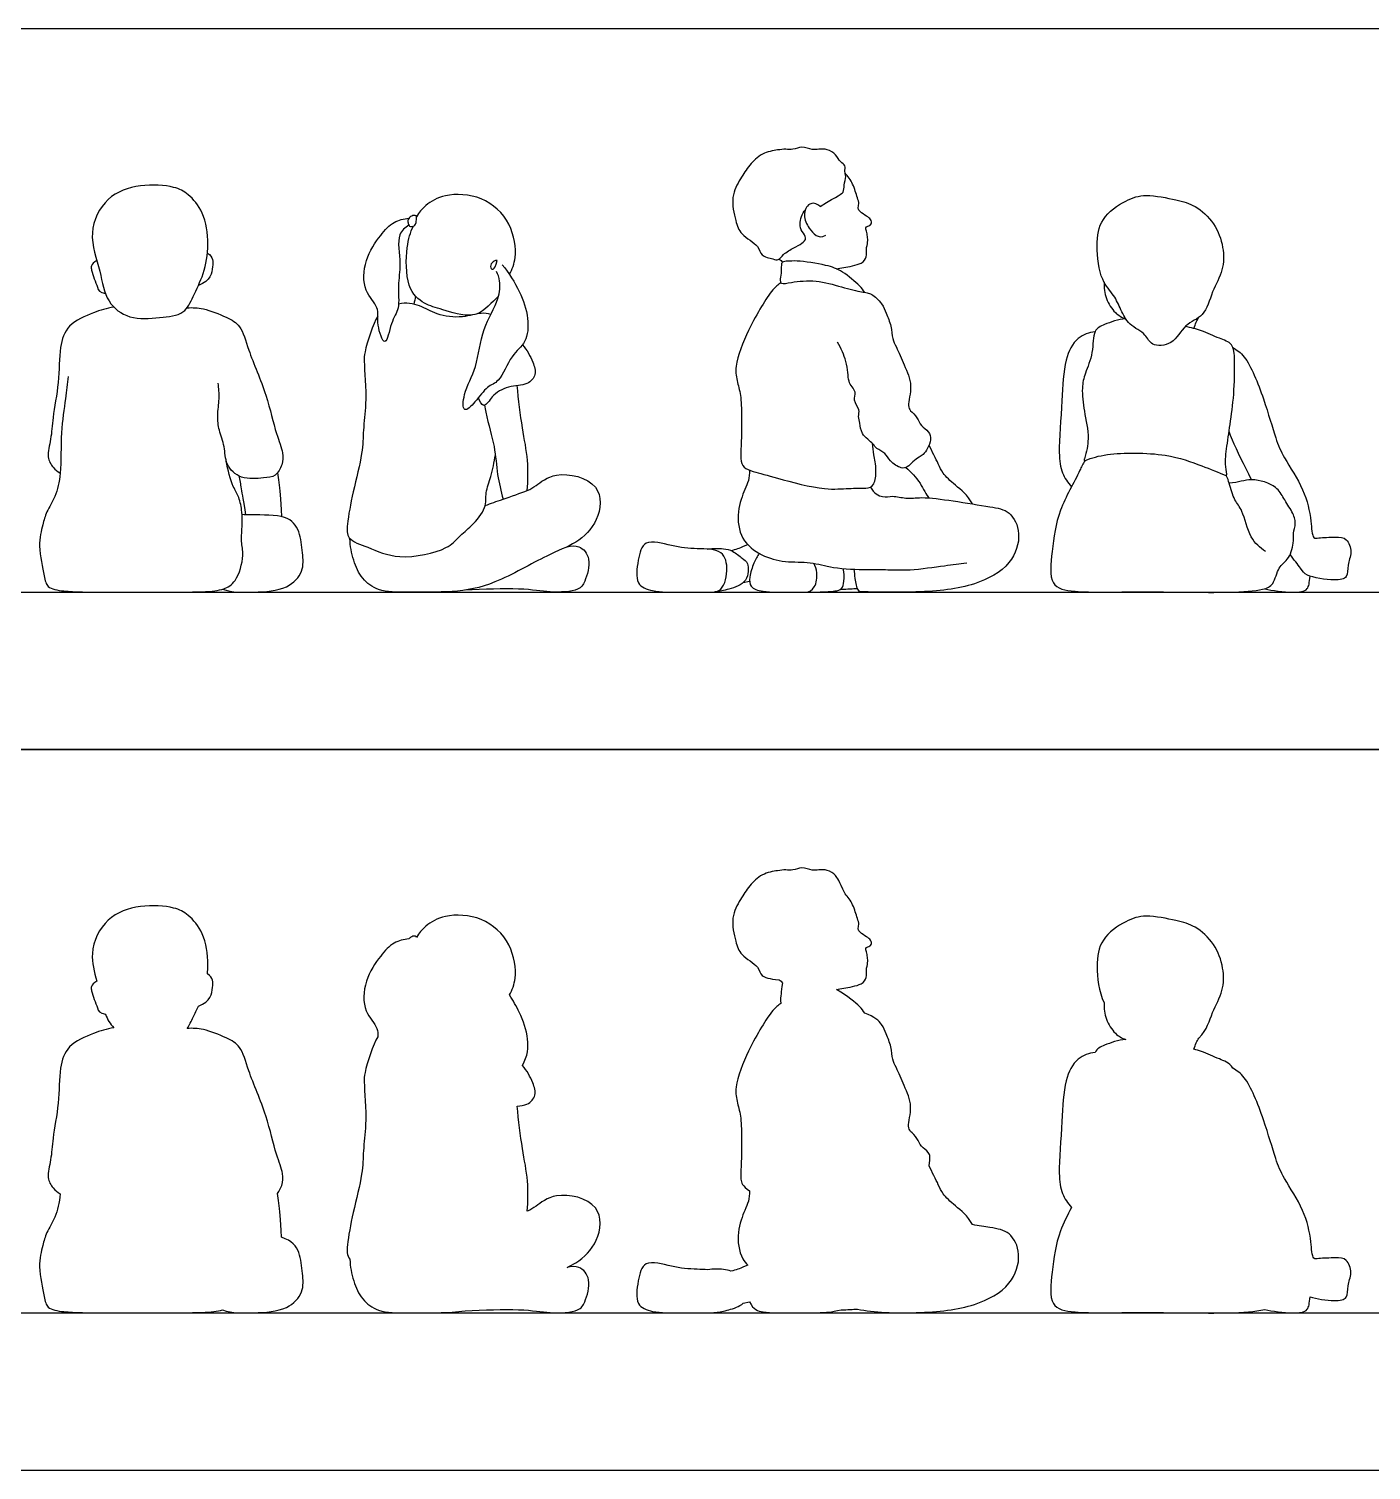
# Model space of a CAD drawing. Header units: millimetres. Extents: x 11.2 to 50.9, y -0.3 to 14.1.
# Drawn here: x 32.647 to 34.635, y 6.75 to 8.884 of the extents above; entities that cross this region are included whole.
import ezdxf

# ---------------------------------------------------------------- set-up
doc = ezdxf.new("R2010")
doc.units = ezdxf.units.MM
for name, color, linetype, true_color in [('AG-DIAGRAM', 7, 'Continuous', 0xfecc66), ('AG-OUTLINE', 7, 'Continuous', 0x8000ff), ('AG-PEOPLE', 7, 'Continuous', 0x66ccff), ('X-VPRT', 6, 'Continuous', 0xff00ff)]:
    doc.layers.add(name, color=color, linetype=linetype, true_color=true_color)

msp = doc.modelspace()

# ---------------------------------------------------------------- linework, layer by layer
at = {"layer": 'AG-DIAGRAM'}
for points in [[(31.0582, 8.0499), (36.2398, 8.0499)], [(31.0582, 6.9831), (36.2398, 6.9831)]]:
    msp.add_lwpolyline(points, dxfattribs=at)
at = {"layer": 'AG-OUTLINE'}
msp.add_lwpolyline([(33.7051, 6.9973), (33.7146, 6.9993)], dxfattribs=at)
for points, knots in [([(33.8559, 7.6035), (33.8465, 7.6233), (33.8428, 7.6313), (33.8298, 7.6394), (33.8171, 7.6393), (33.8073, 7.637), (33.792, 7.6445), (33.7791, 7.6374), (33.7677, 7.6393), (33.7557, 7.6378), (33.732, 7.6336), (33.714, 7.6154), (33.7008, 7.5951), (33.6857, 7.5683), (33.6937, 7.5332), (33.7001, 7.5119), (33.729, 7.4972), (33.73, 7.4804), (33.7439, 7.4778), (33.7581, 7.4759)], [1.769195, 1.769195, 1.769195, 1.769195, 1.971444, 2.191729, 2.392426, 2.573252, 2.801403, 3.014623, 3.20351, 3.403145, 3.680902, 3.96836, 4.252931, 4.5664, 4.903855, 5.174963, 5.486555, 5.70291, 5.940528, 5.940528, 5.940528, 5.940528]), ([(33.8432, 7.4617), (33.8468, 7.4623), (33.8536, 7.4637), (33.8809, 7.468), (33.8886, 7.4791), (33.8865, 7.4909), (33.8901, 7.5012), (33.8889, 7.5098), (33.8883, 7.5171), (33.8855, 7.5231), (33.8899, 7.5249), (33.8958, 7.5275), (33.8944, 7.5357), (33.8875, 7.5397), (33.8784, 7.5462), (33.8742, 7.5509), (33.8773, 7.5586), (33.8736, 7.5673), (33.8682, 7.5884), (33.8603, 7.5986), (33.8559, 7.6035)], [0, 0, 0, 0, 0.167797, 0.428315, 0.602645, 0.772216, 0.937725, 1.08485, 1.224749, 1.342091, 1.440425, 1.56225, 1.691042, 1.834122, 2.004934, 2.12374, 2.25663, 2.41005, 2.643862, 2.868961, 2.868961, 2.868961, 2.868961]), ([(32.8618, 7.5824), (32.8489, 7.5857), (32.8109, 7.588), (32.7607, 7.5702), (32.7358, 7.5203), (32.7441, 7.4877), (32.7479, 7.4742)], [-4.571768, -4.571768, -4.571768, -4.571768, -4.21651, -3.853216, -3.479333, -3.20446, -3.20446, -3.20446, -3.20446]), ([(32.9118, 7.4848), (32.9122, 7.4892), (32.9133, 7.5095), (32.9081, 7.5451), (32.8842, 7.5729), (32.8708, 7.5802), (32.8618, 7.5824)], [-0.9896889, -0.9896889, -0.9896889, -0.9896889, -0.8901702, -0.5438317, -0.2482496, 0, 0, 0, 0]), ([(33.3589, 7.4537), (33.363, 7.4615), (33.3708, 7.4786), (33.3635, 7.5319), (33.3203, 7.5712), (33.2642, 7.5743), (33.2347, 7.5571), (33.2251, 7.5452), (33.2213, 7.539)], [0, 0, 0, 0, 0.259996, 0.617048, 0.994703, 1.363263, 1.650485, 1.885882, 1.885882, 1.885882, 1.885882]), ([(34.302, 7.5703), (34.2906, 7.5702), (34.2711, 7.5642), (34.2329, 7.5372), (34.2271, 7.4965), (34.2314, 7.4596), (34.2395, 7.442)], [0, 0, 0, 0, 0.30526, 0.659802, 1.003352, 1.387893, 1.387893, 1.387893, 1.387893]), ([(34.3797, 7.39), (34.392, 7.4024), (34.3987, 7.4288), (34.4167, 7.4592), (34.417, 7.4942), (34.404, 7.5297), (34.3751, 7.5566), (34.3463, 7.5638), (34.3155, 7.5704), (34.302, 7.5703)], [3.440371, 3.440371, 3.440371, 3.440371, 3.768041, 4.090167, 4.402072, 4.732957, 5.062539, 5.359356, 5.719284, 5.719284, 5.719284, 5.719284]), ([(33.2101, 7.5366), (33.2026, 7.536), (33.1866, 7.5323), (33.1671, 7.5112), (33.1434, 7.4758), (33.1411, 7.4288), (33.164, 7.4084), (33.1642, 7.3962), (33.1641, 7.3916)], [-3.623884, -3.623884, -3.623884, -3.623884, -3.383219, -3.117344, -2.786039, -2.450851, -2.172335, -2.034557, -2.034557, -2.034557, -2.034557]), ([(33.2213, 7.539), (33.2212, 7.5394), (33.2202, 7.5414), (33.2166, 7.5411), (33.2143, 7.54)], [-0.1544498, -0.1544498, -0.1544498, -0.1544498, -0.1291175, 0, 0, 0, 0]), ([(32.7479, 7.4742), (32.7391, 7.468), (32.7393, 7.4587), (32.749, 7.4355), (32.7517, 7.4264), (32.7608, 7.4255)], [0, 0, 0, 0, 0.2328726, 0.5953725, 0.8297493, 0.8297493, 0.8297493, 0.8297493]), ([(32.8985, 7.4373), (32.9172, 7.4443), (32.9193, 7.4641), (32.9208, 7.4796), (32.9118, 7.4848)], [-0.8618672, -0.8618672, -0.8618672, -0.8618672, -0.3893467, 0, 0, 0, 0]), ([(33.7581, 7.4759), (33.7592, 7.4754), (33.7614, 7.4741), (33.7627, 7.4724), (33.7632, 7.4715)], [0, 0, 0, 0, 0.0979695, 0.188242, 0.188242, 0.188242, 0.188242]), ([(33.7632, 7.4715), (33.7613, 7.4639), (33.7616, 7.4553), (33.7598, 7.4476), (33.761, 7.4412)], [0.1395723, 0.1395723, 0.1395723, 0.1395723, 0.4090269, 0.6674593, 0.6674593, 0.6674593, 0.6674593]), ([(33.3781, 7.3493), (33.3863, 7.3635), (33.3883, 7.39), (33.3766, 7.4239), (33.3644, 7.4455), (33.3589, 7.4537)], [-1.0285871, -1.0285871, -1.0285871, -1.0285871, -0.7114224, -0.3612124, -0.1280348, -0.1280348, -0.1280348, -0.1280348]), ([(33.8852, 7.4269), (33.8827, 7.4305), (33.8775, 7.4374), (33.8607, 7.4514), (33.8432, 7.4617)], [-1.2462463, -1.2462463, -1.2462463, -1.2462463, -1.0345525, -0.6852913, -0.6852913, -0.6852913, -0.6852913]), ([(32.7608, 7.4255), (32.7622, 7.4215), (32.7655, 7.4142), (32.7705, 7.4079), (32.7732, 7.4052)], [-2.8499122, -2.8499122, -2.8499122, -2.8499122, -2.7504886, -2.658413, -2.658413, -2.658413, -2.658413]), ([(32.8818, 7.4042), (32.8853, 7.409), (32.8901, 7.42), (32.8959, 7.4317), (32.8985, 7.4373)], [-1.7101018, -1.7101018, -1.7101018, -1.7101018, -1.5337184, -1.3782984, -1.3782984, -1.3782984, -1.3782984]), ([(33.761, 7.4412), (33.7567, 7.4381), (33.7478, 7.4313), (33.7313, 7.4044), (33.712, 7.3721), (33.691, 7.3185), (33.6964, 7.2939), (33.7026, 7.2713), (33.7026, 7.2392), (33.7031, 7.2123), (33.7002, 7.1818), (33.7036, 7.1712), (33.7146, 7.1637)], [0, 0, 0, 0, 0.21144, 0.500701, 0.838477, 1.235, 1.494849, 1.747649, 2.045807, 2.328452, 2.619387, 2.816246, 2.816246, 2.816246, 2.816246]), ([(33.9804, 7.201), (33.9826, 7.213), (33.9806, 7.2217), (33.9677, 7.2289), (33.9636, 7.2419), (33.9523, 7.2515), (33.948, 7.2595), (33.9569, 7.2902), (33.9435, 7.3185), (33.9323, 7.3457), (33.9256, 7.3581), (33.9249, 7.3773), (33.9165, 7.396), (33.9116, 7.4104), (33.8997, 7.4212), (33.8852, 7.4269)], [-4.958808, -4.958808, -4.958808, -4.958808, -4.763097, -4.555265, -4.348987, -4.137797, -3.977441, -3.673795, -3.3522, -3.050274, -2.841691, -2.599037, -2.345552, -2.121606, -1.870933, -1.870933, -1.870933, -1.870933]), ([(34.2395, 7.442), (34.2391, 7.4339), (34.241, 7.4178), (34.2547, 7.3956), (34.2658, 7.3899), (34.2714, 7.3878)], [0, 0, 0, 0, 0.258443, 0.5207868, 0.7428378, 0.7428378, 0.7428378, 0.7428378]), ([(32.7732, 7.4052), (32.7628, 7.4034), (32.7433, 7.3975), (32.7035, 7.3803), (32.692, 7.3446), (32.6927, 7.2937), (32.6823, 7.2426), (32.681, 7.2107), (32.6732, 7.1837), (32.6825, 7.1675), (32.6899, 7.1616), (32.6939, 7.1595)], [0, 0, 0, 0, 0.283587, 0.604348, 0.900893, 1.264742, 1.63097, 1.919035, 2.1792, 2.387555, 2.573971, 2.573971, 2.573971, 2.573971]), ([(33.0157, 7.1599), (33.0184, 7.1633), (33.0232, 7.1736), (33.025, 7.1903), (33.0119, 7.2196), (33.0008, 7.2758), (32.9721, 7.339), (32.9628, 7.3779), (32.9399, 7.3907), (32.9059, 7.4042), (32.8898, 7.4045), (32.8818, 7.4042)], [-2.567883, -2.567883, -2.567883, -2.567883, -2.413855, -2.202547, -1.924531, -1.536663, -1.108877, -0.800661, -0.551699, -0.248333, 0, 0, 0, 0]), ([(33.1641, 7.3916), (33.157, 7.381), (33.1444, 7.3421), (33.1434, 7.3189), (33.1485, 7.2728), (33.1422, 7.224), (33.1421, 7.1885), (33.127, 7.1324), (33.1186, 7.0857), (33.118, 7.0686), (33.1229, 7.0624)], [1.590189, 1.590189, 1.590189, 1.590189, 2.142284, 2.367168, 3.053628, 3.413715, 3.72969, 4.126705, 4.490322, 4.724765, 4.724765, 4.724765, 4.724765]), ([(34.2714, 7.3878), (34.2606, 7.3873), (34.2405, 7.3797), (34.2289, 7.3743), (34.2261, 7.3686)], [0, 0, 0, 0, 0.3019333, 0.5232864, 0.5232864, 0.5232864, 0.5232864]), ([(34.3725, 7.3734), (34.3734, 7.3766), (34.3757, 7.3829), (34.3783, 7.3877), (34.3797, 7.39)], [0, 0, 0, 0, 0.1662953, 0.3164467, 0.3164467, 0.3164467, 0.3164467]), ([(34.2261, 7.3686), (34.2172, 7.3674), (34.1979, 7.3617), (34.179, 7.3249), (34.178, 7.267), (34.171, 7.1912), (34.1758, 7.1602), (34.1856, 7.1451), (34.1911, 7.1391)], [0, 0, 0, 0, 0.271851, 0.591392, 1.000684, 1.460312, 1.750866, 2.011701, 2.011701, 2.011701, 2.011701]), ([(34.4301, 7.3455), (34.4241, 7.3541), (34.4092, 7.3586), (34.3883, 7.3688), (34.3761, 7.3725), (34.3725, 7.3734)], [5.4267817, 5.4267817, 5.4267817, 5.4267817, 5.6841382, 5.9927678, 6.1242648, 6.1242648, 6.1242648, 6.1242648]), ([(33.3703, 7.2889), (33.3756, 7.2896), (33.3877, 7.2912), (33.3997, 7.3053), (33.3939, 7.3246), (33.3849, 7.342), (33.3781, 7.3493)], [-0.8576027, -0.8576027, -0.8576027, -0.8576027, -0.7067963, -0.4934866, -0.2758289, 0, 0, 0, 0]), ([(34.5443, 7.0069), (34.5537, 7.0037), (34.5807, 6.9999), (34.6011, 7.0032), (34.5989, 7.0241), (34.6075, 7.0416), (34.5998, 7.0641), (34.5819, 7.0648), (34.558, 7.0639), (34.5473, 7.0617), (34.5462, 7.092), (34.5368, 7.1356), (34.5053, 7.1815), (34.4925, 7.212), (34.477, 7.2684), (34.4507, 7.3333), (34.4362, 7.3413), (34.4301, 7.3455)], [-4.010077, -4.010077, -4.010077, -4.010077, -3.734185, -3.51982, -3.31442, -3.090793, -2.869873, -2.666302, -2.418235, -2.283369, -2.036344, -1.68993, -1.321991, -1.035754, -0.64792, -0.23481, 0, 0, 0, 0]), ([(33.3851, 7.1336), (33.3865, 7.1484), (33.3875, 7.1789), (33.3773, 7.2266), (33.3727, 7.268), (33.3703, 7.2889)], [0, 0, 0, 0, 0.337368, 0.690556, 1.092436, 1.092436, 1.092436, 1.092436]), ([(34.0444, 7.1137), (34.0376, 7.1275), (34.018, 7.1415), (34.0001, 7.1591), (33.9943, 7.1729), (33.9846, 7.1915), (33.9804, 7.201)], [1.490051, 1.490051, 1.490051, 1.490051, 1.758047, 2.017852, 2.226599, 2.52483, 2.52483, 2.52483, 2.52483]), ([(32.6939, 7.1595), (32.6927, 7.1459), (32.6879, 7.1254), (32.6732, 7.1023), (32.6677, 7.0823), (32.6601, 7.0515), (32.6705, 7.0086), (32.6733, 6.9888), (32.7038, 6.9834), (32.763, 6.9833), (32.8991, 6.9825), (32.9265, 6.9852), (32.934, 6.9875)], [1.043032, 1.043032, 1.043032, 1.043032, 1.344041, 1.601395, 1.828213, 2.112982, 2.450183, 2.659066, 2.906914, 3.313012, 3.910964, 4.177163, 4.177163, 4.177163, 4.177163]), ([(33.0216, 7.095), (33.0203, 7.1231), (33.018, 7.1427), (33.0163, 7.1555), (33.0157, 7.1599)], [-0.5045623, -0.5045623, -0.5045623, -0.5045623, -0.23802, -0.0888758, -0.0888758, -0.0888758, -0.0888758]), ([(33.4445, 7.0504), (33.4489, 7.0526), (33.4656, 7.0614), (33.4925, 7.0868), (33.4988, 7.1475), (33.4271, 7.1644), (33.3987, 7.1407), (33.3908, 7.136), (33.3851, 7.1336)], [-2.267779, -2.267779, -2.267779, -2.267779, -2.153643, -1.81475, -1.463953, -1.071172, -0.777462, -0.579599, -0.579599, -0.579599, -0.579599]), ([(33.7146, 7.1637), (33.7146, 7.1586), (33.7134, 7.1478), (33.7067, 7.1346), (33.695, 7.1019), (33.6988, 7.07), (33.7091, 7.0565), (33.7119, 7.0535)], [0, 0, 0, 0, 0.198018, 0.39166, 0.686265, 1.004451, 1.104076, 1.104076, 1.104076, 1.104076]), ([(34.1911, 7.1391), (34.1852, 7.1277), (34.169, 7.0965), (34.1626, 7.0466), (34.1565, 6.9908), (34.2003, 6.9818), (34.2947, 6.9848), (34.4189, 6.9816), (34.4625, 6.9848), (34.4772, 6.9883)], [2.551888, 2.551888, 2.551888, 2.551888, 2.80065, 3.220698, 3.585936, 3.90362, 4.425583, 5.031802, 5.411592, 5.411592, 5.411592, 5.411592]), ([(33.8742, 6.9888), (33.8976, 6.9833), (33.9726, 6.982), (34.0442, 6.9899), (34.1028, 7.021), (34.1182, 7.0689), (34.1013, 7.1045), (34.0757, 7.1086), (34.0537, 7.1122), (34.0444, 7.1137)], [-4.363634, -4.363634, -4.363634, -4.363634, -3.915218, -3.383242, -2.953323, -2.586448, -2.270264, -1.971941, -1.769196, -1.769196, -1.769196, -1.769196]), ([(32.934, 6.9875), (32.949, 6.9826), (32.9803, 6.9827), (33.0301, 6.9859), (33.0554, 7.0135), (33.0524, 7.0419), (33.0497, 7.0743), (33.0371, 7.0898), (33.0216, 7.095)], [0.035589, 0.035589, 0.035589, 0.035589, 0.365004, 0.702363, 0.981807, 1.248299, 1.53827, 1.837523, 1.837523, 1.837523, 1.837523]), ([(33.1229, 7.0624), (33.1231, 7.0516), (33.127, 7.0302), (33.14, 7.0022), (33.1665, 6.9826), (33.2074, 6.9837), (33.2604, 6.9826), (33.2871, 6.9853), (33.2935, 6.9863)], [-4.962003, -4.962003, -4.962003, -4.962003, -4.673902, -4.397848, -4.121563, -3.758886, -3.375548, -3.253437, -3.253437, -3.253437, -3.253437]), ([(33.2935, 6.9863), (33.3208, 6.9876), (33.3832, 6.9894), (33.4172, 6.982), (33.4616, 6.984), (33.4713, 6.999), (33.4815, 7.0325), (33.4643, 7.053), (33.4501, 7.052), (33.4445, 7.0504)], [-1.904849, -1.904849, -1.904849, -1.904849, -1.603414, -1.290654, -0.969469, -0.766048, -0.476818, -0.231804, -0.04152, -0.04152, -0.04152, -0.04152]), ([(33.6526, 7.047), (33.6475, 7.0474), (33.6284, 7.0476), (33.6013, 7.0502), (33.5568, 7.0641), (33.5493, 7.0301), (33.5441, 6.994), (33.5729, 6.9829), (33.613, 6.9832), (33.6407, 6.9829), (33.6544, 6.9831)], [-2.250112, -2.250112, -2.250112, -2.250112, -2.128689, -1.815792, -1.505084, -1.237759, -0.945964, -0.698336, -0.361445, 0, 0, 0, 0]), ([(33.6869, 7.0449), (33.6834, 7.0463), (33.6745, 7.0479), (33.6602, 7.0484), (33.6526, 7.047)], [-0.3968035, -0.3968035, -0.3968035, -0.3968035, -0.243276, 0, 0, 0, 0]), ([(33.7119, 7.0535), (33.7016, 7.0495), (33.697, 7.0476), (33.6904, 7.0457), (33.6869, 7.0449)], [-0.2926511, -0.2926511, -0.2926511, -0.2926511, -0.166047, 0, 0, 0, 0]), ([(33.7146, 6.9993), (33.7202, 6.9878), (33.7356, 6.9827), (33.7691, 6.983), (33.799, 6.9831), (33.8222, 6.9834), (33.8345, 6.9841), (33.85, 6.9878)], [0.516503, 0.516503, 0.516503, 0.516503, 0.797537, 1.197921, 1.384839, 1.599281, 1.890208, 1.890208, 1.890208, 1.890208]), ([(34.4772, 6.9883), (34.4883, 6.9854), (34.5176, 6.982), (34.5418, 6.9841), (34.5433, 6.997), (34.5443, 7.0069)], [0.0290644, 0.0290644, 0.0290644, 0.0290644, 0.3687056, 0.6181586, 0.7899338, 0.7899338, 0.7899338, 0.7899338]), ([(33.6638, 6.9838), (33.6706, 6.9843), (33.682, 6.987), (33.6993, 6.9922), (33.7051, 6.9973)], [-1.5598016, -1.5598016, -1.5598016, -1.5598016, -1.3316004, -1.1129035, -1.1129035, -1.1129035, -1.1129035]), ([(33.85, 6.9878), (33.8545, 6.9877), (33.8633, 6.9879), (33.8706, 6.9885), (33.8742, 6.9888)], [0.0000036, 0.0000036, 0.0000036, 0.0000036, 0.1858458, 0.3493408, 0.3493408, 0.3493408, 0.3493408])]:
    msp.add_open_spline(points, degree=3, knots=knots, dxfattribs=at)
for points in [[(33.2143, 7.54), (33.2125, 7.5392), (33.2111, 7.538), (33.2101, 7.5366)], [(33.6544, 6.9831), (33.6577, 6.9832), (33.6609, 6.9832), (33.6638, 6.9838)]]:
    msp.add_open_spline(points, degree=3, dxfattribs=at)
at = {"layer": 'AG-PEOPLE'}
msp.add_line((33.7051, 8.0641), (33.7146, 8.0661), dxfattribs=at)
for points, knots in [([(33.8192, 8.621), (33.8472, 8.6377), (33.8551, 8.6415), (33.8535, 8.6526), (33.8582, 8.6652), (33.8546, 8.6723), (33.8573, 8.6818), (33.8481, 8.6869), (33.8428, 8.6981), (33.8298, 8.7062), (33.8171, 8.7061), (33.8073, 8.7038), (33.792, 8.7113), (33.7791, 8.7042), (33.7677, 8.7061), (33.7557, 8.7046), (33.732, 8.7004), (33.714, 8.6822), (33.7008, 8.6619), (33.6857, 8.6351), (33.6937, 8.6), (33.7001, 8.5787), (33.729, 8.564), (33.73, 8.5472), (33.7489, 8.5437), (33.7577, 8.5402), (33.7644, 8.551), (33.7798, 8.5599), (33.7918, 8.5653), (33.8003, 8.5743), (33.7916, 8.5841), (33.7873, 8.5952), (33.7923, 8.6103), (33.7971, 8.616)], [0, 0, 0, 0, 0.192597, 0.386554, 0.603541, 0.769057, 0.941688, 1.122751, 1.334684, 1.565517, 1.775825, 1.965309, 2.204385, 2.427815, 2.625746, 2.83494, 3.125997, 3.42722, 3.725417, 4.053895, 4.407509, 4.691598, 5.018111, 5.244825, 5.493821, 5.667159, 5.864706, 6.120936, 6.345985, 6.533642, 6.73174, 6.939413, 7.223363, 7.223363, 7.223363, 7.223363]), ([(33.8432, 8.5285), (33.8468, 8.5291), (33.8536, 8.5305), (33.8809, 8.5348), (33.8886, 8.5459), (33.8865, 8.5577), (33.8901, 8.568), (33.8889, 8.5766), (33.8883, 8.5839), (33.8855, 8.5899), (33.8899, 8.5917), (33.8958, 8.5943), (33.8944, 8.6025), (33.8875, 8.6065), (33.8784, 8.613), (33.8742, 8.6177), (33.8773, 8.6254), (33.8736, 8.6341), (33.8682, 8.6552), (33.8603, 8.6654), (33.8559, 8.6703)], [0, 0, 0, 0, 0.167797, 0.428315, 0.602645, 0.772216, 0.937725, 1.08485, 1.224749, 1.342091, 1.440425, 1.56225, 1.691042, 1.834122, 2.004934, 2.12374, 2.25663, 2.41005, 2.643862, 2.868961, 2.868961, 2.868961, 2.868961]), ([(32.8618, 8.6492), (32.8708, 8.647), (32.8842, 8.6397), (32.9081, 8.6119), (32.915, 8.5649), (32.9077, 8.5214), (32.8907, 8.4887), (32.8787, 8.4601), (32.8401, 8.4561), (32.7963, 8.4526), (32.7606, 8.479), (32.7542, 8.526), (32.7331, 8.5816), (32.7607, 8.637), (32.8109, 8.6548), (32.8489, 8.6525), (32.8618, 8.6492)], [0, 0, 0, 0, 0.24825, 0.543832, 0.89017, 1.226511, 1.533718, 1.79866, 2.100111, 2.43573, 2.750489, 3.093905, 3.479333, 3.853216, 4.21651, 4.571768, 4.571768, 4.571768, 4.571768]), ([(33.3589, 8.5205), (33.363, 8.5283), (33.3708, 8.5454), (33.3635, 8.5987), (33.3203, 8.638), (33.2642, 8.6411), (33.2347, 8.6239), (33.2251, 8.612), (33.2213, 8.6058)], [0, 0, 0, 0, 0.259996, 0.617048, 0.994703, 1.363263, 1.650485, 1.885882, 1.885882, 1.885882, 1.885882]), ([(33.8192, 8.621), (33.8126, 8.6261), (33.8014, 8.6271), (33.7923, 8.6076), (33.8021, 8.5886), (33.8117, 8.5777), (33.8209, 8.5745), (33.8272, 8.5785)], [0, 0, 0, 0, 0.214454, 0.479322, 0.762349, 1.004888, 1.209323, 1.209323, 1.209323, 1.209323]), ([(34.302, 8.6371), (34.2906, 8.637), (34.2711, 8.631), (34.2329, 8.604), (34.2271, 8.5633), (34.2331, 8.5117), (34.2546, 8.4904), (34.264, 8.4679), (34.2755, 8.4448), (34.302, 8.4329), (34.3085, 8.4132), (34.3428, 8.4153), (34.3576, 8.4475), (34.3889, 8.4573), (34.3987, 8.4956), (34.4167, 8.526), (34.417, 8.561), (34.404, 8.5965), (34.3751, 8.6234), (34.3463, 8.6306), (34.3155, 8.6372), (34.302, 8.6371)], [0, 0, 0, 0, 0.295966, 0.639713, 0.972804, 1.345637, 1.628345, 1.884433, 2.148267, 2.423185, 2.643615, 2.915599, 3.217888, 3.503517, 3.822107, 4.135308, 4.43857, 4.760287, 5.080737, 5.369329, 5.719284, 5.719284, 5.719284, 5.719284]), ([(33.21, 8.5932), (33.2047, 8.5894), (33.1906, 8.5808), (33.1995, 8.5349), (33.1927, 8.505), (33.1974, 8.4691), (33.183, 8.4515), (33.1761, 8.4065), (33.1612, 8.4482), (33.1676, 8.4719), (33.1411, 8.4956), (33.1434, 8.5426), (33.1671, 8.578), (33.1866, 8.5991), (33.2026, 8.6028), (33.2101, 8.6034)], [0, 0, 0, 0, 0.224471, 0.553318, 0.84504, 1.133449, 1.389251, 1.656747, 1.91571, 2.172335, 2.450851, 2.786039, 3.117344, 3.383219, 3.623884, 3.623884, 3.623884, 3.623884]), ([(33.2143, 8.6068), (33.2166, 8.6079), (33.2228, 8.6085), (33.2207, 8.5988), (33.2205, 8.5927), (33.2117, 8.5899), (33.2087, 8.5953), (33.2082, 8.6019), (33.2118, 8.6057), (33.2143, 8.6068)], [0, 0, 0, 0, 0.1291175, 0.2697473, 0.3940451, 0.5288048, 0.6426367, 0.7687157, 0.9062593, 0.9062593, 0.9062593, 0.9062593]), ([(33.3041, 8.4603), (33.2898, 8.4583), (33.257, 8.4695), (33.2335, 8.4752), (33.2051, 8.4995), (33.2058, 8.5628), (33.2123, 8.5824), (33.2168, 8.5918)], [0.35783, 0.35783, 0.35783, 0.35783, 0.667205, 0.953472, 1.252768, 1.58846, 1.871505, 1.871505, 1.871505, 1.871505]), ([(32.7479, 8.541), (32.7391, 8.5348), (32.7393, 8.5255), (32.749, 8.5023), (32.7517, 8.4932), (32.7608, 8.4923)], [0, 0, 0, 0, 0.2328726, 0.5953725, 0.8297493, 0.8297493, 0.8297493, 0.8297493]), ([(32.9118, 8.5516), (32.9208, 8.5464), (32.9193, 8.5309), (32.9172, 8.5111), (32.8985, 8.5041)], [0, 0, 0, 0, 0.3893467, 0.8618672, 0.8618672, 0.8618672, 0.8618672]), ([(33.3406, 8.5408), (33.3365, 8.5243), (33.3291, 8.5299), (33.3326, 8.5383), (33.3374, 8.5411), (33.3406, 8.5408)], [0, 0, 0, 0, 0.3099673, 0.5856631, 0.8692598, 0.8692598, 0.8692598, 0.8692598]), ([(33.7581, 8.5427), (33.7592, 8.5422), (33.7614, 8.5409), (33.7627, 8.5392), (33.7632, 8.5383)], [0, 0, 0, 0, 0.0979695, 0.188242, 0.188242, 0.188242, 0.188242]), ([(33.8852, 8.4937), (33.8827, 8.4973), (33.8775, 8.5042), (33.8513, 8.5261), (33.829, 8.5345), (33.7847, 8.5411), (33.7753, 8.54), (33.7681, 8.5401), (33.7624, 8.5392), (33.7612, 8.5335), (33.7616, 8.5221), (33.7593, 8.5119), (33.7613, 8.5053), (33.7786, 8.5095), (33.8141, 8.5128), (33.8489, 8.5019), (33.8799, 8.4943), (33.8858, 8.4937), (33.8909, 8.4926), (33.8959, 8.4915), (33.9116, 8.4772), (33.9165, 8.4628), (33.9249, 8.4441), (33.9256, 8.4249), (33.9323, 8.4125), (33.9435, 8.3853), (33.9569, 8.357), (33.948, 8.3263), (33.9523, 8.3183), (33.9636, 8.3087), (33.9677, 8.2957), (33.9806, 8.2885), (33.9837, 8.2754), (33.9786, 8.2629), (33.9719, 8.2535), (33.9653, 8.25), (33.956, 8.2432), (33.9485, 8.2344), (33.9384, 8.2324), (33.9213, 8.2437), (33.9164, 8.2562), (33.9019, 8.262), (33.8982, 8.27), (33.8789, 8.2834), (33.8785, 8.2998), (33.8747, 8.3097), (33.8787, 8.3206), (33.8669, 8.3334), (33.8728, 8.3463), (33.8659, 8.3537), (33.8608, 8.3623), (33.8603, 8.3753), (33.8574, 8.3916), (33.8523, 8.406), (33.8475, 8.4155), (33.8448, 8.4201)], [-1.246246, -1.246246, -1.246246, -1.246246, -1.072003, -0.784529, -0.523098, -0.192557, 0, 0, 0.135953, 0.247926, 0.420728, 0.58646, 0.695091, 0.889553, 1.194636, 1.510068, 1.788661, 1.934516, 1.934516, 2.072057, 2.29732, 2.498566, 2.726356, 2.944413, 3.131854, 3.403174, 3.69217, 3.965038, 4.109139, 4.298922, 4.48429, 4.671055, 4.846927, 5.031759, 5.200624, 5.33748, 5.508752, 5.678127, 5.831262, 6.05173, 6.238613, 6.426205, 6.576835, 6.812923, 7.012906, 7.173747, 7.335247, 7.533614, 7.709209, 7.860162, 8.017848, 8.198524, 8.404538, 8.603352, 8.804822, 8.804822, 8.804822, 8.804822]), ([(33.3484, 8.5344), (33.3584, 8.5225), (33.3748, 8.4959), (33.3883, 8.4568), (33.3854, 8.4186), (33.3604, 8.4014), (33.3456, 8.3607), (33.325, 8.3553), (33.3103, 8.3325), (33.289, 8.3123), (33.2908, 8.3475), (33.3124, 8.3831), (33.3169, 8.4398), (33.3446, 8.4819), (33.3458, 8.5102), (33.342, 8.5203), (33.3398, 8.5247)], [0, 0, 0, 0, 0.34551, 0.672137, 0.967944, 1.242168, 1.562667, 1.783506, 2.054492, 2.273593, 2.510614, 2.848369, 3.228822, 3.586177, 3.844462, 4.040255, 4.040255, 4.040255, 4.040255]), ([(33.761, 8.508), (33.7567, 8.5049), (33.7478, 8.4981), (33.7313, 8.4712), (33.712, 8.4389), (33.691, 8.3853), (33.6964, 8.3607), (33.7026, 8.3381), (33.7026, 8.306), (33.7031, 8.2791), (33.7002, 8.2486), (33.7051, 8.2336), (33.7218, 8.228), (33.7568, 8.2184), (33.8245, 8.2), (33.8601, 8.2042), (33.886, 8.2035), (33.8995, 8.2058), (33.9031, 8.2338), (33.8977, 8.2538), (33.8972, 8.2644), (33.8965, 8.27)], [0, 0, 0, 0, 0.201781, 0.477827, 0.800172, 1.178581, 1.426558, 1.66781, 1.952347, 2.22208, 2.499724, 2.68759, 2.882813, 3.191789, 3.618792, 3.918403, 4.170851, 4.353905, 4.518685, 4.740172, 4.948009, 4.948009, 4.948009, 4.948009]), ([(34.2395, 8.5088), (34.2391, 8.5007), (34.241, 8.4846), (34.2547, 8.4624), (34.2658, 8.4567), (34.2714, 8.4546)], [0, 0, 0, 0, 0.258443, 0.5207868, 0.7428378, 0.7428378, 0.7428378, 0.7428378]), ([(32.7732, 8.472), (32.7628, 8.4702), (32.7433, 8.4643), (32.7035, 8.4471), (32.692, 8.4114), (32.6927, 8.3605), (32.6823, 8.3094), (32.681, 8.2775), (32.6732, 8.2505), (32.6825, 8.2343), (32.6899, 8.2284), (32.6939, 8.2263)], [0, 0, 0, 0, 0.283587, 0.604348, 0.900893, 1.264742, 1.63097, 1.919035, 2.1792, 2.387555, 2.573971, 2.573971, 2.573971, 2.573971]), ([(32.8818, 8.471), (32.8898, 8.4713), (32.9059, 8.471), (32.9399, 8.4575), (32.9628, 8.4447), (32.9721, 8.4058), (33.0008, 8.3426), (33.0119, 8.2864), (33.025, 8.2571), (33.0231, 8.2388), (33.0134, 8.2204), (32.9942, 8.2191), (32.9612, 8.2158), (32.9376, 8.2382), (32.9383, 8.2656), (32.9286, 8.2893), (32.9259, 8.3114), (32.9302, 8.3364), (32.9286, 8.3517), (32.9277, 8.3594)], [0, 0, 0, 0, 0.248333, 0.551699, 0.800661, 1.108877, 1.536663, 1.924531, 2.202547, 2.413855, 2.629617, 2.84369, 3.13095, 3.400812, 3.660127, 3.913967, 4.151784, 4.404122, 4.647442, 4.647442, 4.647442, 4.647442]), ([(33.3314, 8.4612), (33.3267, 8.4621), (33.3164, 8.4645), (33.289, 8.4548), (33.2509, 8.4598), (33.227, 8.4752), (33.2059, 8.4793), (33.1948, 8.4761)], [0, 0, 0, 0, 0.192109, 0.46061, 0.77107, 1.04029, 1.323688, 1.323688, 1.323688, 1.323688]), ([(33.1641, 8.4584), (33.157, 8.4478), (33.1444, 8.4089), (33.1434, 8.3857), (33.1485, 8.3396), (33.1422, 8.2908), (33.1421, 8.2553), (33.127, 8.1992), (33.1186, 8.1525), (33.1176, 8.1272), (33.1522, 8.1162), (33.1944, 8.0958), (33.2668, 8.1115), (33.2836, 8.1321), (33.3034, 8.1477), (33.3259, 8.174), (33.3226, 8.1976), (33.3328, 8.2215), (33.3364, 8.2426), (33.3381, 8.2533)], [1.590189, 1.590189, 1.590189, 1.590189, 2.133291, 2.354512, 3.02979, 3.384012, 3.69484, 4.085388, 4.443082, 4.673706, 4.957337, 5.317576, 5.744144, 6.001638, 6.25774, 6.550811, 6.791472, 7.048637, 7.340752, 7.340752, 7.340752, 7.340752]), ([(34.2714, 8.4546), (34.2606, 8.4541), (34.2405, 8.4465), (34.2222, 8.438), (34.2241, 8.4035), (34.2109, 8.3744), (34.2058, 8.3518), (34.2094, 8.3168), (34.2183, 8.2816), (34.2136, 8.2576), (34.2103, 8.2475)], [0, 0, 0, 0, 0.298862, 0.517963, 0.811834, 1.111036, 1.361083, 1.668413, 2.005144, 2.240989, 2.240989, 2.240989, 2.240989]), ([(34.3725, 8.4402), (34.3734, 8.4434), (34.3757, 8.4497), (34.3783, 8.4545), (34.3797, 8.4568)], [0, 0, 0, 0, 0.1662953, 0.3164467, 0.3164467, 0.3164467, 0.3164467]), ([(34.2261, 8.4354), (34.2172, 8.4342), (34.1979, 8.4285), (34.179, 8.3917), (34.178, 8.3338), (34.171, 8.258), (34.1758, 8.227), (34.1856, 8.2119), (34.1911, 8.2059)], [0, 0, 0, 0, 0.271851, 0.591392, 1.000684, 1.460312, 1.750866, 2.011701, 2.011701, 2.011701, 2.011701]), ([(34.2113, 8.2449), (34.2218, 8.2487), (34.2453, 8.2567), (34.3316, 8.2569), (34.3826, 8.2375), (34.4092, 8.2273), (34.4223, 8.2215), (34.4177, 8.2373), (34.4206, 8.2628), (34.4262, 8.2991), (34.4322, 8.3425), (34.4331, 8.3912), (34.4314, 8.4187), (34.4092, 8.4254), (34.3837, 8.4379), (34.3677, 8.4415), (34.3596, 8.4431)], [2.257084, 2.257084, 2.257084, 2.257084, 2.555521, 3.041111, 3.435576, 3.770659, 3.770659, 3.905245, 4.186157, 4.505104, 4.858483, 5.229873, 5.485858, 5.721417, 6.003906, 6.265252, 6.265252, 6.265252, 6.265252]), ([(33.3781, 8.4161), (33.3849, 8.4088), (33.3939, 8.3914), (33.3997, 8.3721), (33.3854, 8.3552), (33.3579, 8.3566), (33.3393, 8.3457), (33.3336, 8.3389)], [0, 0, 0, 0, 0.275829, 0.493487, 0.706796, 0.97265, 1.228334, 1.228334, 1.228334, 1.228334]), ([(34.4301, 8.4123), (34.4362, 8.4081), (34.4507, 8.4001), (34.477, 8.3352), (34.4925, 8.2788), (34.5053, 8.2483), (34.5368, 8.2024), (34.5462, 8.1588), (34.5473, 8.1285), (34.558, 8.1307), (34.5819, 8.1316), (34.5998, 8.1309), (34.6075, 8.1084), (34.5989, 8.0909), (34.6011, 8.07), (34.5795, 8.0664), (34.5382, 8.0729), (34.5316, 8.084), (34.5203, 8.0984), (34.5147, 8.1058)], [0, 0, 0, 0, 0.23481, 0.64792, 1.035754, 1.321991, 1.68993, 2.036344, 2.283369, 2.418235, 2.666302, 2.869873, 3.090793, 3.31442, 3.51982, 3.734185, 4.05158, 4.240813, 4.458288, 4.458288, 4.458288, 4.458288]), ([(32.7056, 8.3694), (32.7042, 8.3583), (32.7018, 8.3356), (32.694, 8.2858), (32.696, 8.227), (32.6879, 8.1922), (32.6732, 8.1691), (32.6677, 8.1491), (32.6601, 8.1183), (32.6705, 8.0754), (32.6733, 8.0556), (32.7038, 8.0502), (32.763, 8.0501), (32.9016, 8.0493), (32.9347, 8.0529), (32.9561, 8.0652), (32.9668, 8.105), (32.9611, 8.1241), (32.9638, 8.15), (32.9633, 8.1681), (32.9592, 8.1912), (32.9488, 8.206), (32.9417, 8.2313), (32.9398, 8.2441)], [0, 0, 0, 0, 0.291959, 0.652444, 1.043032, 1.344041, 1.601395, 1.828213, 2.112982, 2.450183, 2.659066, 2.906914, 3.313012, 3.910964, 4.200432, 4.426701, 4.73837, 4.969532, 5.220088, 5.441223, 5.677752, 5.894514, 6.210365, 6.210365, 6.210365, 6.210365]), ([(33.3851, 8.2004), (33.3865, 8.2152), (33.3875, 8.2457), (33.3773, 8.2934), (33.3727, 8.3348), (33.3703, 8.3557)], [0, 0, 0, 0, 0.337368, 0.690556, 1.092436, 1.092436, 1.092436, 1.092436]), ([(33.3336, 8.3389), (33.3295, 8.3341), (33.3204, 8.3196), (33.3152, 8.3327), (33.3131, 8.3378)], [1.2283338, 1.2283338, 1.2283338, 1.2283338, 1.4403049, 1.6300406, 1.6300406, 1.6300406, 1.6300406]), ([(33.322, 8.3266), (33.3226, 8.3233), (33.3271, 8.3001), (33.3382, 8.2655), (33.3402, 8.2243), (33.3464, 8.1997), (33.3495, 8.1876)], [1.454719, 1.454719, 1.454719, 1.454719, 1.513924, 1.857077, 2.184812, 2.493986, 2.493986, 2.493986, 2.493986]), ([(34.4575, 8.2163), (34.4468, 8.2384), (34.4335, 8.2648), (34.4259, 8.2838), (34.4244, 8.2878)], [5.2927921, 5.2927921, 5.2927921, 5.2927921, 5.6775131, 5.7845647, 5.7845647, 5.7845647, 5.7845647]), ([(34.0444, 8.1805), (34.0376, 8.1943), (34.018, 8.2083), (34.0001, 8.2259), (33.9943, 8.2397), (33.9846, 8.2583), (33.9804, 8.2678)], [1.490051, 1.490051, 1.490051, 1.490051, 1.758047, 2.017852, 2.226599, 2.52483, 2.52483, 2.52483, 2.52483]), ([(34.2113, 8.2449), (34.2075, 8.2397), (34.198, 8.2164), (34.1702, 8.1722), (34.1626, 8.1134), (34.1565, 8.0576), (34.2003, 8.0486), (34.2947, 8.0516), (34.4189, 8.0484), (34.4723, 8.0523), (34.4915, 8.0604), (34.4964, 8.0881), (34.5126, 8.0964), (34.521, 8.1227), (34.5186, 8.1368), (34.5245, 8.1523), (34.5182, 8.1694), (34.5047, 8.1889), (34.4958, 8.2076), (34.458, 8.2206), (34.4385, 8.2125), (34.4247, 8.2112)], [2.266717, 2.266717, 2.266717, 2.266717, 2.372715, 2.809291, 3.233217, 3.601827, 3.922443, 4.449225, 5.06104, 5.444337, 5.668416, 5.935574, 6.160782, 6.432435, 6.63727, 6.845518, 7.071119, 7.331361, 7.5727, 7.901353, 8.171471, 8.171471, 8.171471, 8.171471]), ([(32.9581, 8.2222), (32.9599, 8.2159), (32.9614, 8.2032), (32.9653, 8.185), (32.9684, 8.1645)], [0, 0, 0, 0, 0.2248266, 0.4920443, 0.4920443, 0.4920443, 0.4920443]), ([(33.0157, 8.2267), (33.0163, 8.2223), (33.018, 8.2095), (33.0203, 8.1899), (33.0216, 8.1618)], [0.0888758, 0.0888758, 0.0888758, 0.0888758, 0.23802, 0.5045623, 0.5045623, 0.5045623, 0.5045623]), ([(33.323, 8.1783), (33.3318, 8.1814), (33.3483, 8.1873), (33.3858, 8.1999), (33.3987, 8.2075), (33.4271, 8.2312), (33.4988, 8.2143), (33.4925, 8.1536), (33.4577, 8.1208), (33.4128, 8.1053), (33.3384, 8.0605), (33.2775, 8.049), (33.2074, 8.0505), (33.1665, 8.0494), (33.14, 8.069), (33.127, 8.097), (33.1231, 8.1184), (33.1229, 8.1292)], [0, 0, 0, 0, 0.268277, 0.579599, 0.777462, 1.071172, 1.463953, 1.81475, 2.153643, 2.50327, 2.972367, 3.375548, 3.758886, 4.121563, 4.397848, 4.673902, 4.962003, 4.962003, 4.962003, 4.962003]), ([(33.7146, 8.2305), (33.7146, 8.2254), (33.7134, 8.2146), (33.7067, 8.2014), (33.695, 8.1687), (33.6999, 8.1274), (33.7319, 8.1031), (33.767, 8.0936), (33.8054, 8.0955), (33.838, 8.0846), (33.8888, 8.0831), (33.9192, 8.0836), (33.9524, 8.0818), (34.0037, 8.0894), (34.0251, 8.0919), (34.036, 8.0933)], [0, 0, 0, 0, 0.198018, 0.39166, 0.686265, 1.004451, 1.313069, 1.617609, 1.925305, 2.224759, 2.582635, 2.86171, 3.152899, 3.515109, 3.805843, 3.805843, 3.805843, 3.805843]), ([(33.9459, 8.2344), (33.9535, 8.2276), (33.9679, 8.2135), (33.9757, 8.1938), (33.9806, 8.1894)], [0.0177294, 0.0177294, 0.0177294, 0.0177294, 0.2863663, 0.5254138, 0.5254138, 0.5254138, 0.5254138]), ([(34.4785, 8.11), (34.4703, 8.116), (34.454, 8.129), (34.4457, 8.171), (34.4317, 8.1853), (34.4261, 8.2071), (34.4225, 8.2182), (34.4202, 8.2229)], [0, 0, 0, 0, 0.289999, 0.623553, 0.858714, 1.126577, 1.243321, 1.243321, 1.243321, 1.243321]), ([(33.8934, 8.2054), (33.8986, 8.1963), (33.9117, 8.1889), (33.9262, 8.1936), (33.9467, 8.1876), (33.9704, 8.1915), (34.0165, 8.1852), (34.0693, 8.1765), (34.1013, 8.1713), (34.1182, 8.1357), (34.1028, 8.0878), (34.0442, 8.0567), (33.9726, 8.0488), (33.8854, 8.0503), (33.8742, 8.0505), (33.8708, 8.0713), (33.8698, 8.0793), (33.8696, 8.0838)], [0.289443, 0.289443, 0.289443, 0.289443, 0.512043, 0.709734, 0.937973, 1.186325, 1.537533, 1.91852, 2.198337, 2.494907, 2.839023, 3.242273, 3.741248, 4.161847, 4.310494, 4.523998, 4.713534, 4.713534, 4.713534, 4.713534]), ([(32.934, 8.0543), (32.949, 8.0494), (32.9803, 8.0495), (33.0301, 8.0527), (33.0554, 8.0803), (33.0524, 8.1087), (33.0497, 8.1411), (33.0297, 8.1658), (32.9898, 8.1638), (32.9671, 8.1645), (32.9631, 8.1647)], [0.035589, 0.035589, 0.035589, 0.035589, 0.358044, 0.688275, 0.961814, 1.222675, 1.506519, 1.79945, 2.143545, 2.217124, 2.217124, 2.217124, 2.217124]), ([(33.4445, 8.1172), (33.4501, 8.1188), (33.4643, 8.1198), (33.4815, 8.0993), (33.4713, 8.0658), (33.4616, 8.0508), (33.4172, 8.0488), (33.3832, 8.0562), (33.3208, 8.0544), (33.2935, 8.0531)], [0.04152, 0.04152, 0.04152, 0.04152, 0.231804, 0.476818, 0.766048, 0.969469, 1.290654, 1.603414, 1.904849, 1.904849, 1.904849, 1.904849]), ([(33.6544, 8.0499), (33.6407, 8.0497), (33.613, 8.05), (33.5729, 8.0497), (33.5441, 8.0608), (33.5493, 8.0969), (33.5568, 8.1309), (33.6013, 8.117), (33.6349, 8.1137), (33.6765, 8.1144), (33.6836, 8.0824), (33.6753, 8.0504), (33.6598, 8.05), (33.6544, 8.0499)], [0, 0, 0, 0, 0.361445, 0.698336, 0.945964, 1.237759, 1.505084, 1.815792, 2.128689, 2.428975, 2.697948, 2.975166, 3.11532, 3.11532, 3.11532, 3.11532]), ([(33.6526, 8.1138), (33.6602, 8.1152), (33.6759, 8.1146), (33.6895, 8.1119), (33.7037, 8.0998), (33.7136, 8.0937), (33.7132, 8.0633), (33.6833, 8.0541), (33.6706, 8.0511), (33.6638, 8.0506)], [0, 0, 0, 0, 0.243276, 0.433487, 0.645691, 0.813628, 1.063445, 1.3316, 1.559802, 1.559802, 1.559802, 1.559802]), ([(33.6869, 8.1117), (33.6904, 8.1125), (33.697, 8.1144), (33.7016, 8.1163), (33.7119, 8.1203)], [0, 0, 0, 0, 0.166047, 0.2926511, 0.2926511, 0.2926511, 0.2926511]), ([(33.7286, 8.1076), (33.7257, 8.103), (33.7206, 8.0935), (33.7137, 8.0729), (33.7149, 8.0563), (33.7356, 8.0495), (33.7773, 8.0499), (33.8177, 8.0499), (33.8395, 8.0512), (33.8524, 8.0538), (33.8547, 8.0668), (33.8546, 8.0789), (33.8529, 8.0849)], [0, 0, 0, 0, 0.20474, 0.440226, 0.629104, 0.857161, 1.18207, 1.507772, 1.743857, 1.910205, 2.08134, 2.299876, 2.299876, 2.299876, 2.299876]), ([(33.7976, 8.0499), (33.8025, 8.0501), (33.8132, 8.0561), (33.8153, 8.0793), (33.812, 8.0883), (33.8098, 8.0926)], [0, 0, 0, 0, 0.1966466, 0.4280394, 0.6210826, 0.6210826, 0.6210826, 0.6210826]), ([(34.4772, 8.0551), (34.4883, 8.0522), (34.5176, 8.0488), (34.5418, 8.0509), (34.5433, 8.0638), (34.5443, 8.0737)], [0.0290644, 0.0290644, 0.0290644, 0.0290644, 0.3687056, 0.6181586, 0.7899338, 0.7899338, 0.7899338, 0.7899338]), ([(33.85, 8.0546), (33.8545, 8.0545), (33.8633, 8.0547), (33.8706, 8.0553), (33.8742, 8.0556)], [0, 0, 0, 0, 0.1858458, 0.3493408, 0.3493408, 0.3493408, 0.3493408])]:
    msp.add_open_spline(points, degree=3, knots=knots, dxfattribs=at)
for points, degree in [([(33.2201, 8.4883), (33.2195, 8.4841), (33.2185, 8.4802), (33.2173, 8.4763)], 3), ([(33.3429, 8.488), (33.3329, 8.4797), (33.3233, 8.4659), (33.3097, 8.4615)], 3), ([(34.2103, 8.2475), (34.2091, 8.2442), (34.2113, 8.2449)], 2)]:
    msp.add_open_spline(points, degree=degree, dxfattribs=at)
at = {"layer": 'X-VPRT'}
for points in [[(30.9058, 8.8839), (30.9058, 7.8171), (36.3922, 7.8171), (36.3922, 8.8839)], [(30.9058, 7.8171), (30.9058, 6.7503), (36.3922, 6.7503), (36.3922, 7.8171)]]:
    msp.add_lwpolyline(points, close=True, dxfattribs=at)

doc.saveas('drawing.dxf')
